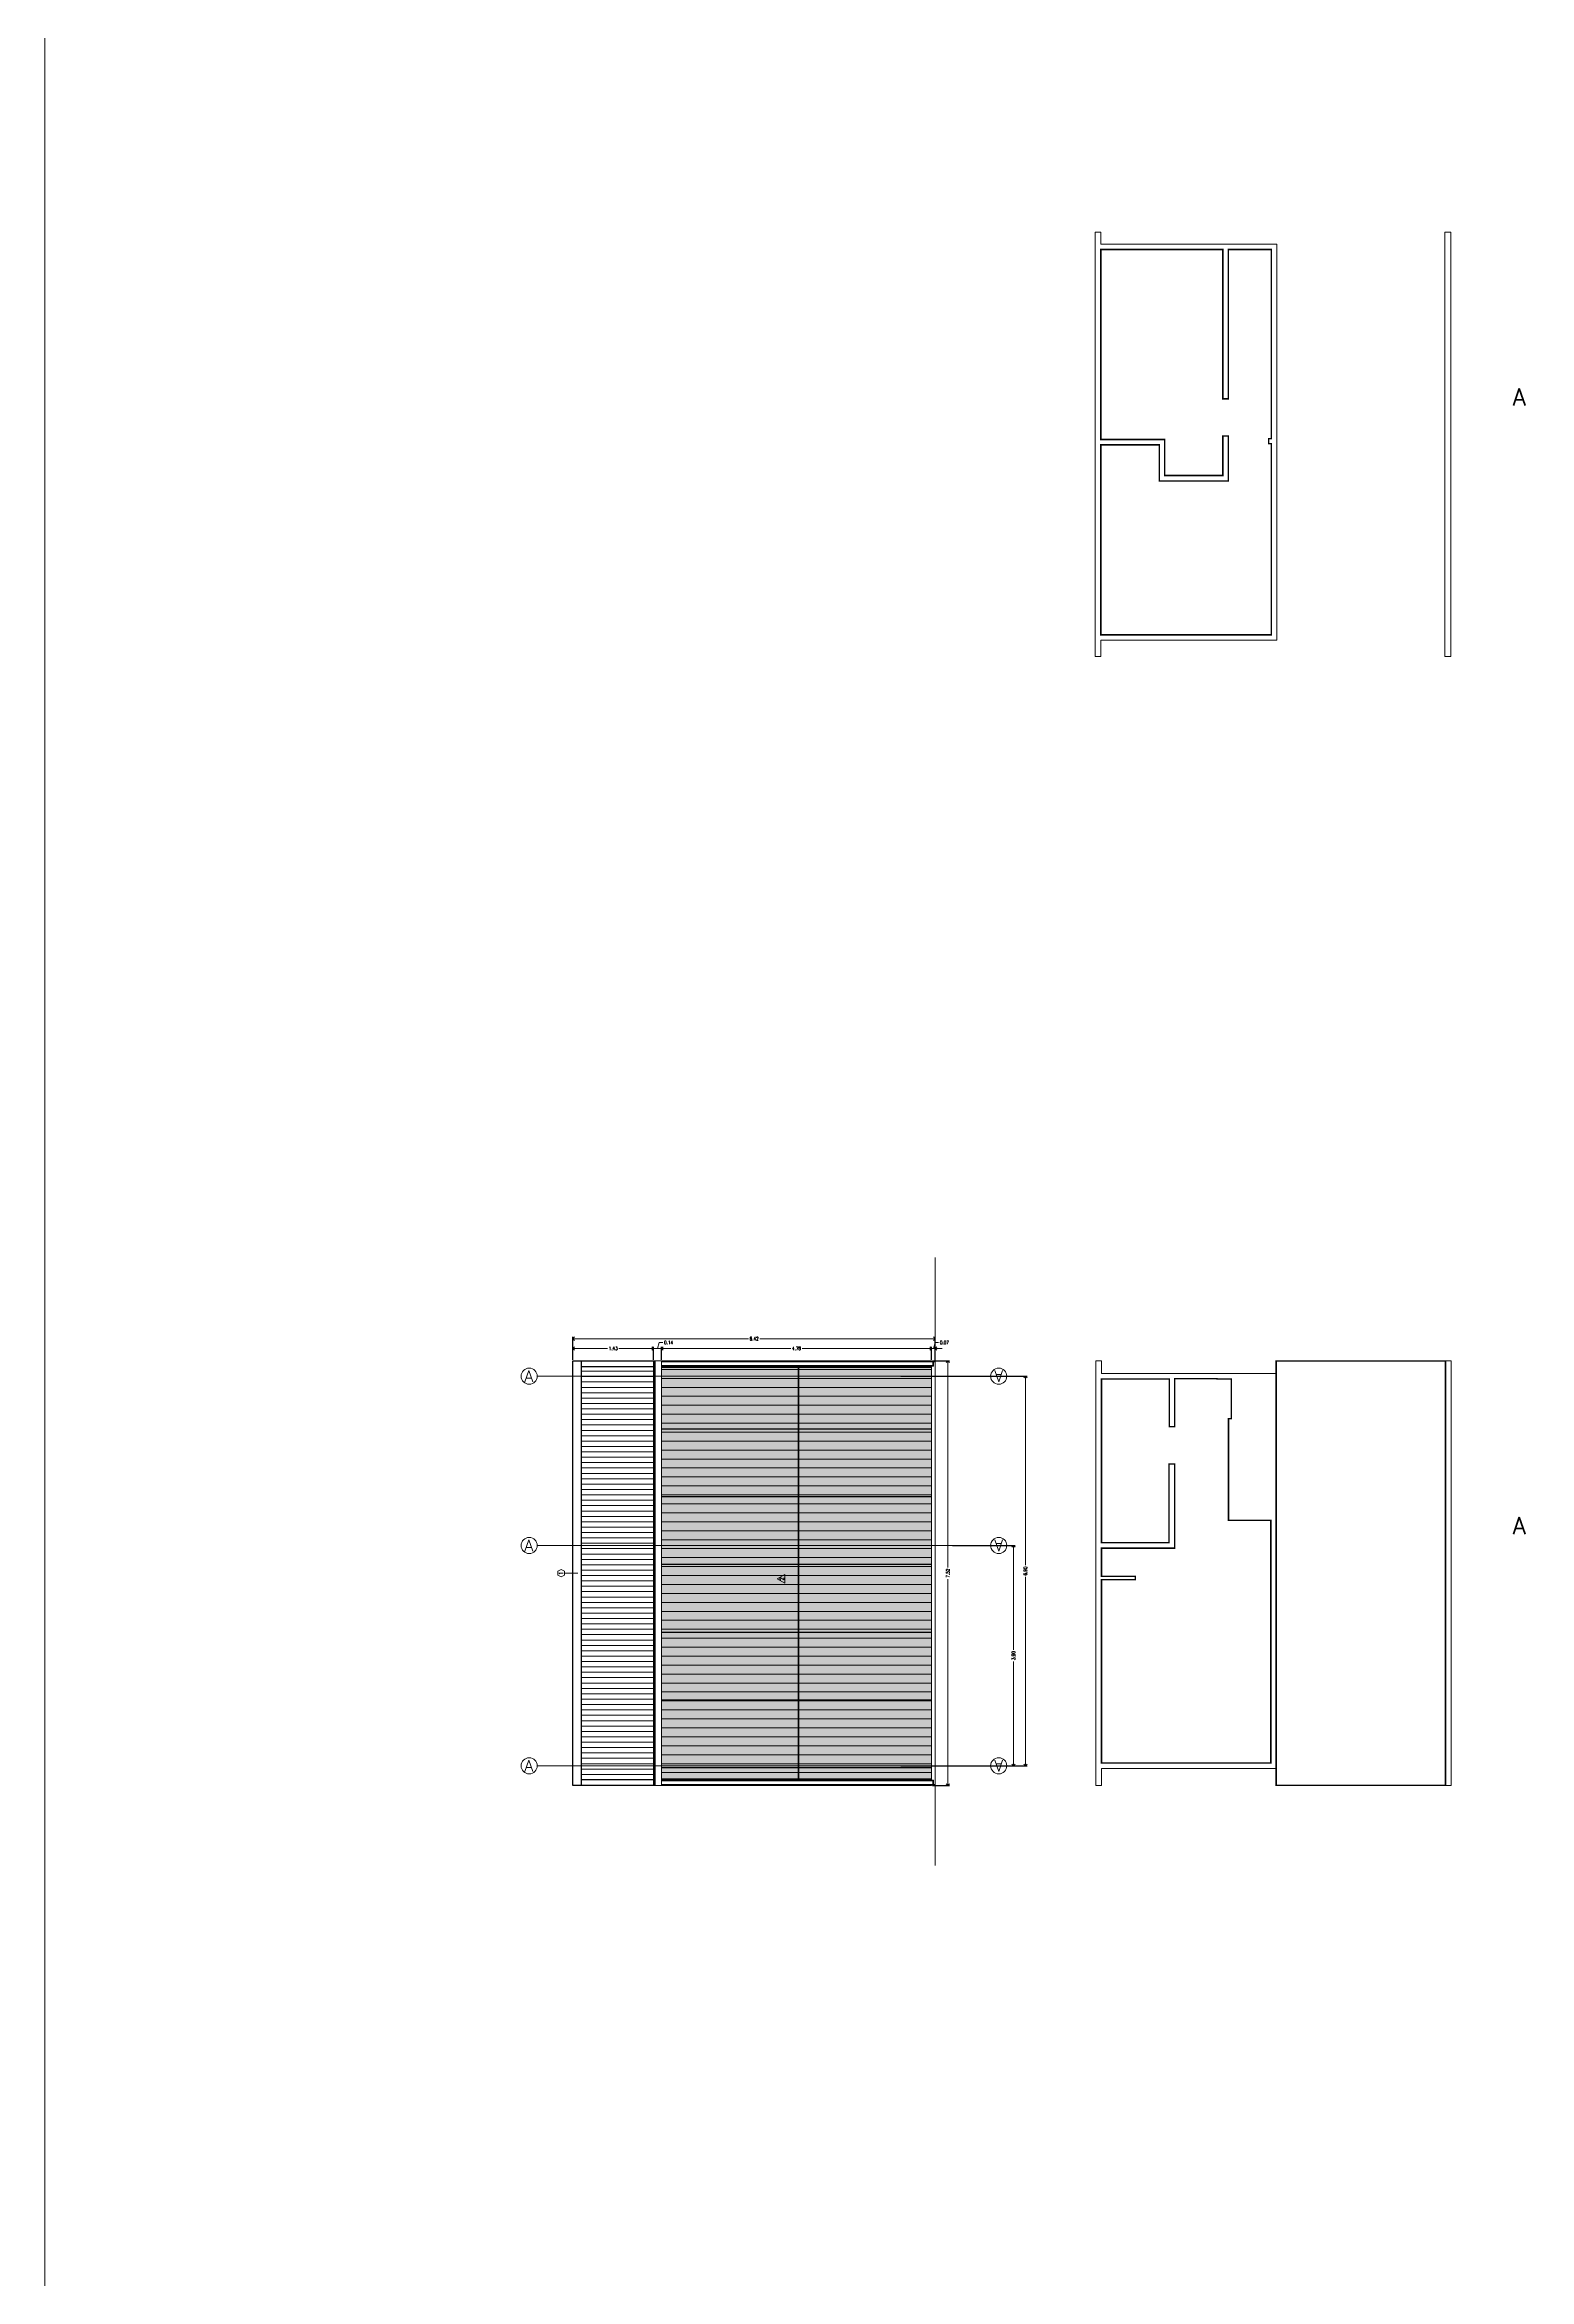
# Model space of a CAD drawing. Header units: metres. Extents: x -2 to 612, y -64 to 156.
# Drawn here: x 428.82 to 455.13, y 14.2 to 53.79 of the extents above; entities that cross this region are included whole.
import ezdxf
from ezdxf.enums import TextEntityAlignment as Align

# ---------------------------------------------------------------- set-up
doc = ezdxf.new("R2010")
doc.units = ezdxf.units.M
doc.header["$LTSCALE"] = 5
doc.header["$MEASUREMENT"] = 0
doc.layers.get('0').update_dxf_attribs({"color": 30})
doc.layers.get('DEFPOINTS').update_dxf_attribs({"color": 210})
doc.layers.add('_AUX', color=210, linetype='Continuous', lineweight=18, plot=False)
for name, color, linetype, lineweight in [('A-ANNO-DIMS', 3, 'Continuous', 18), ('A-ANNO-SYMB', 3, 'Continuous', 18), ('A-ANNO-TEXT', 3, 'Continuous', 18), ('A-ELEV-MBE1', 7, 'Continuous', 35), ('A-ELEV-MBE2', 4, 'Continuous', 25), ('A-FLOR-PATT', 8, 'Continuous', 18)]:
    doc.layers.add(name, color=color, linetype=linetype, lineweight=lineweight)
doc.styles.add('E-ROMANS', font='romans.shx', dxfattribs={"width": 0.8})
doc.dimstyles.new('E-0050_ARW_12', dxfattribs={"dimscale": 0.001, "dimtxt": 60, "dimasz": 60, "dimexe": 30, "dimexo": 20, "dimgap": 30, "dimtad": 0, "dimzin": 0, "dimdsep": 46, "dimtxsty": 'E-ROMANS', "dimblk": 'OPEN90', "dimcen": 30, "dimclrd": 256, "dimclre": 256, "dimclrt": 256, "dimadec": 0, "dimazin": 0, "dimtfac": 1, "dimtmove": 1, "dimatfit": 3, "dimldrblk": 'OPEN90', "dimfxl": 1, "dimtfill": 1, "dimtolj": 1, "dimtzin": 0, "dimlwd": -1, "dimarcsym": 0})

# ---------------------------------------------------------------- blocks, each defined once
blk = doc.blocks.new('_Open90')
at = {"color": 0, "linetype": 'ByBlock', "lineweight": -2}
for p, q in [((0, 0), (-1, 0)), ((-0.5, 0.5), (0, 0)), ((0, 0), (-0.5, -0.5))]:
    blk.add_line(p, q, dxfattribs=at)
blk = doc.blocks.new('*D1316')
at = {"layer": 'A-ANNO-DIMS', "lineweight": -2, "transparency": 16777216}
for p, q in [((444.906, 27.202), (446.019, 27.202)), ((443.99, 23.299), (446.019, 23.299))]:
    blk.add_line(p, q, dxfattribs=at)
at = {"layer": 'A-ANNO-DIMS', "transparency": 16777216}
for p, q in [((445.989, 27.142), (445.989, 25.354)), ((445.989, 23.359), (445.989, 25.147))]:
    blk.add_line(p, q, dxfattribs=at)
at = {"layer": 'DEFPOINTS', "color": 0, "transparency": 16777216}
for p in [(444.886, 27.202), (443.97, 23.299), (445.989, 23.299)]:
    blk.add_point(p, dxfattribs=at)
at = {"layer": 'A-ANNO-DIMS', "transparency": 16777216, "xscale": 0.06, "yscale": 0.06, "zscale": 0.06}
for p, rotation in [((445.989, 27.202), 90), ((445.989, 23.299), 270)]:
    blk.add_blockref('_Open90', p, dxfattribs=dict(at, rotation=rotation))
at = {"layer": 'A-ANNO-DIMS', "transparency": 16777216, "insert": (445.989, 25.251), "char_height": 0.06, "attachment_point": 5, "rotation": 90, "style": 'E-ROMANS', "bg_fill": 3, "box_fill_scale": 1.25, "bg_fill_color": 256, "bg_fill_true_color": 13158600, "bg_fill_transparency": 0}
blk.add_mtext('\\A1;3.90', dxfattribs=at)
blk = doc.blocks.new('*D1317')
at = {"layer": 'A-ANNO-DIMS', "lineweight": -2, "transparency": 16777216}
for p, q in [((443.99, 30.201), (446.229, 30.201)), ((444.906, 23.299), (446.229, 23.299))]:
    blk.add_line(p, q, dxfattribs=at)
at = {"layer": 'A-ANNO-DIMS', "transparency": 16777216}
for p, q in [((446.199, 30.141), (446.199, 26.852)), ((446.199, 23.359), (446.199, 26.648))]:
    blk.add_line(p, q, dxfattribs=at)
at = {"layer": 'DEFPOINTS', "color": 0, "transparency": 16777216}
for p in [(443.97, 30.201), (444.886, 23.299), (446.199, 23.299)]:
    blk.add_point(p, dxfattribs=at)
at = {"layer": 'A-ANNO-DIMS', "transparency": 16777216, "xscale": 0.06, "yscale": 0.06, "zscale": 0.06}
for p, rotation in [((446.199, 30.201), 90), ((446.199, 23.299), 270)]:
    blk.add_blockref('_Open90', p, dxfattribs=dict(at, rotation=rotation))
at = {"layer": 'A-ANNO-DIMS', "transparency": 16777216, "insert": (446.199, 26.75), "char_height": 0.06, "attachment_point": 5, "rotation": 90, "style": 'E-ROMANS', "bg_fill": 3, "box_fill_scale": 1.25, "bg_fill_color": 256, "bg_fill_true_color": 13158600, "bg_fill_transparency": 0}
blk.add_mtext('\\A1;6.90', dxfattribs=at)
blk = doc.blocks.new('*D1542')
at = {"layer": 'A-ANNO-DIMS', "transparency": 16777216}
for p, q in [((444.476, 30.694), (444.416, 30.694)), ((444.569, 30.694), (444.601, 30.799)), ((444.601, 30.799), (444.661, 30.799)), ((444.662, 30.694), (444.722, 30.694))]:
    blk.add_line(p, q, dxfattribs=at)
at = {"layer": 'A-ANNO-DIMS', "lineweight": -2, "transparency": 16777216}
for p, q in [((444.536, 30.493), (444.536, 30.724)), ((444.602, 30.482), (444.602, 30.724))]:
    blk.add_line(p, q, dxfattribs=at)
at = {"layer": 'DEFPOINTS', "color": 0, "transparency": 16777216}
for p in [(444.536, 30.473), (444.602, 30.462)]:
    blk.add_point(p, dxfattribs=at)
at = {"layer": 'A-ANNO-DIMS', "transparency": 16777216, "insert": (444.764, 30.799), "char_height": 0.06, "attachment_point": 5, "style": 'E-ROMANS', "bg_fill": 3, "box_fill_scale": 1.25, "bg_fill_color": 256, "bg_fill_true_color": 13158600, "bg_fill_transparency": 0}
blk.add_mtext('\\A1;0.07', dxfattribs=at)
at = {"layer": 'A-ANNO-DIMS', "transparency": 16777216}
blk.add_line((444.602, 30.694), (444.536, 30.694), dxfattribs=at)
blk.add_line((444.602, 30.694), (444.536, 30.694), dxfattribs=at)
at = {"layer": 'DEFPOINTS', "color": 0, "transparency": 16777216}
blk.add_point((444.536, 30.694), dxfattribs=at)
at = {"layer": 'A-ANNO-DIMS', "transparency": 16777216, "xscale": 0.06, "yscale": 0.06, "zscale": 0.06}
blk.add_blockref('_Open90', (444.536, 30.694), dxfattribs=at)
at = {"layer": 'A-ANNO-DIMS', "transparency": 16777216, "xscale": 0.06, "yscale": 0.06, "zscale": 0.06, "rotation": 180}
blk.add_blockref('_Open90', (444.602, 30.694), dxfattribs=at)
blk = doc.blocks.new('*D1543')
at = {"layer": 'A-ANNO-DIMS', "lineweight": -2, "transparency": 16777216}
for p, q in [((439.752, 30.493), (439.752, 30.724)), ((444.536, 30.493), (444.536, 30.724))]:
    blk.add_line(p, q, dxfattribs=at)
at = {"layer": 'A-ANNO-DIMS', "transparency": 16777216}
for p, q in [((439.812, 30.694), (442.041, 30.694)), ((444.476, 30.694), (442.247, 30.694))]:
    blk.add_line(p, q, dxfattribs=at)
at = {"layer": 'DEFPOINTS', "color": 0, "transparency": 16777216}
for p in [(439.752, 30.694), (439.752, 30.473), (444.536, 30.473)]:
    blk.add_point(p, dxfattribs=at)
at = {"layer": 'A-ANNO-DIMS', "transparency": 16777216, "xscale": 0.06, "yscale": 0.06, "zscale": 0.06, "rotation": 180}
blk.add_blockref('_Open90', (439.752, 30.694), dxfattribs=at)
at = {"layer": 'A-ANNO-DIMS', "transparency": 16777216, "xscale": 0.06, "yscale": 0.06, "zscale": 0.06}
blk.add_blockref('_Open90', (444.536, 30.694), dxfattribs=at)
at = {"layer": 'A-ANNO-DIMS', "transparency": 16777216, "insert": (442.144, 30.694), "char_height": 0.06, "attachment_point": 5, "style": 'E-ROMANS', "bg_fill": 3, "box_fill_scale": 1.25, "bg_fill_color": 256, "bg_fill_true_color": 13158600, "bg_fill_transparency": 0}
blk.add_mtext('\\A1;4.78', dxfattribs=at)
blk = doc.blocks.new('*D1544')
at = {"layer": 'A-ANNO-DIMS', "transparency": 16777216}
for p, q in [((439.552, 30.694), (439.492, 30.694)), ((439.682, 30.694), (439.713, 30.799)), ((439.713, 30.799), (439.773, 30.799)), ((439.812, 30.694), (439.872, 30.694))]:
    blk.add_line(p, q, dxfattribs=at)
at = {"layer": 'A-ANNO-DIMS', "lineweight": -2, "transparency": 16777216}
for p, q in [((439.612, 30.493), (439.612, 30.724)), ((439.752, 30.493), (439.752, 30.724))]:
    blk.add_line(p, q, dxfattribs=at)
at = {"layer": 'DEFPOINTS', "color": 0, "transparency": 16777216}
for p in [(439.612, 30.473), (439.752, 30.473)]:
    blk.add_point(p, dxfattribs=at)
at = {"layer": 'A-ANNO-DIMS', "transparency": 16777216, "insert": (439.878, 30.799), "char_height": 0.06, "attachment_point": 5, "style": 'E-ROMANS', "bg_fill": 3, "box_fill_scale": 1.25, "bg_fill_color": 256, "bg_fill_true_color": 13158600, "bg_fill_transparency": 0}
blk.add_mtext('\\A1;0.14', dxfattribs=at)
at = {"layer": 'A-ANNO-DIMS', "transparency": 16777216}
blk.add_line((439.752, 30.694), (439.612, 30.694), dxfattribs=at)
blk.add_line((439.752, 30.694), (439.612, 30.694), dxfattribs=at)
at = {"layer": 'DEFPOINTS', "color": 0, "transparency": 16777216}
blk.add_point((439.612, 30.694), dxfattribs=at)
at = {"layer": 'A-ANNO-DIMS', "transparency": 16777216, "xscale": 0.06, "yscale": 0.06, "zscale": 0.06}
blk.add_blockref('_Open90', (439.612, 30.694), dxfattribs=at)
at = {"layer": 'A-ANNO-DIMS', "transparency": 16777216, "xscale": 0.06, "yscale": 0.06, "zscale": 0.06, "rotation": 180}
blk.add_blockref('_Open90', (439.752, 30.694), dxfattribs=at)
blk = doc.blocks.new('*D1545')
at = {"layer": 'A-ANNO-DIMS', "lineweight": -2, "transparency": 16777216}
for p, q in [((438.183, 30.493), (438.183, 30.724)), ((439.612, 30.493), (439.612, 30.724))]:
    blk.add_line(p, q, dxfattribs=at)
at = {"layer": 'A-ANNO-DIMS', "transparency": 16777216}
for p, q in [((438.243, 30.694), (438.798, 30.694)), ((439.552, 30.694), (438.997, 30.694))]:
    blk.add_line(p, q, dxfattribs=at)
at = {"layer": 'DEFPOINTS', "color": 0, "transparency": 16777216}
for p in [(438.183, 30.694), (438.183, 30.473), (439.612, 30.473)]:
    blk.add_point(p, dxfattribs=at)
at = {"layer": 'A-ANNO-DIMS', "transparency": 16777216, "xscale": 0.06, "yscale": 0.06, "zscale": 0.06, "rotation": 180}
blk.add_blockref('_Open90', (438.183, 30.694), dxfattribs=at)
at = {"layer": 'A-ANNO-DIMS', "transparency": 16777216, "xscale": 0.06, "yscale": 0.06, "zscale": 0.06}
blk.add_blockref('_Open90', (439.612, 30.694), dxfattribs=at)
at = {"layer": 'A-ANNO-DIMS', "transparency": 16777216, "insert": (438.897, 30.694), "char_height": 0.06, "attachment_point": 5, "style": 'E-ROMANS', "bg_fill": 3, "box_fill_scale": 1.25, "bg_fill_color": 256, "bg_fill_true_color": 13158600, "bg_fill_transparency": 0}
blk.add_mtext('\\A1;1.43', dxfattribs=at)
blk = doc.blocks.new('*D910')
at = {"layer": 'A-ANNO-DIMS', "lineweight": -2, "transparency": 16777216}
for p, q in [((438.183, 30.493), (438.183, 30.896)), ((444.602, 30.482), (444.602, 30.896))]:
    blk.add_line(p, q, dxfattribs=at)
at = {"layer": 'A-ANNO-DIMS', "transparency": 16777216}
for p, q in [((438.243, 30.866), (441.291, 30.866)), ((444.542, 30.866), (441.495, 30.866))]:
    blk.add_line(p, q, dxfattribs=at)
at = {"layer": 'DEFPOINTS', "color": 0, "transparency": 16777216}
for p in [(444.602, 30.866), (438.183, 30.473), (444.602, 30.462)]:
    blk.add_point(p, dxfattribs=at)
at = {"layer": 'A-ANNO-DIMS', "transparency": 16777216, "xscale": 0.06, "yscale": 0.06, "zscale": 0.06, "rotation": 180}
blk.add_blockref('_Open90', (438.183, 30.866), dxfattribs=at)
at = {"layer": 'A-ANNO-DIMS', "transparency": 16777216, "xscale": 0.06, "yscale": 0.06, "zscale": 0.06}
blk.add_blockref('_Open90', (444.602, 30.866), dxfattribs=at)
at = {"layer": 'A-ANNO-DIMS', "transparency": 16777216, "insert": (441.393, 30.866), "char_height": 0.06, "attachment_point": 5, "style": 'E-ROMANS', "bg_fill": 3, "box_fill_scale": 1.25, "bg_fill_color": 256, "bg_fill_true_color": 13158600, "bg_fill_transparency": 0}
blk.add_mtext('\\A1;6.42', dxfattribs=at)
blk = doc.blocks.new('*D1546')
at = {"layer": 'A-ANNO-DIMS', "lineweight": -2, "transparency": 16777216}
for p, q in [((444.556, 30.473), (444.856, 30.473)), ((444.556, 22.951), (444.856, 22.951))]:
    blk.add_line(p, q, dxfattribs=at)
at = {"layer": 'A-ANNO-DIMS', "transparency": 16777216}
for p, q in [((444.826, 30.413), (444.826, 26.815)), ((444.826, 23.011), (444.826, 26.608))]:
    blk.add_line(p, q, dxfattribs=at)
at = {"layer": 'DEFPOINTS', "color": 0, "transparency": 16777216}
for p in [(444.536, 30.473), (444.826, 30.473), (444.536, 22.951)]:
    blk.add_point(p, dxfattribs=at)
at = {"layer": 'A-ANNO-DIMS', "transparency": 16777216, "xscale": 0.06, "yscale": 0.06, "zscale": 0.06}
for p, rotation in [((444.826, 30.473), 90), ((444.826, 22.951), 270)]:
    blk.add_blockref('_Open90', p, dxfattribs=dict(at, rotation=rotation))
at = {"layer": 'A-ANNO-DIMS', "transparency": 16777216, "insert": (444.826, 26.712), "char_height": 0.06, "attachment_point": 5, "rotation": 90, "style": 'E-ROMANS', "bg_fill": 3, "box_fill_scale": 1.25, "bg_fill_color": 256, "bg_fill_true_color": 13158600, "bg_fill_transparency": 0}
blk.add_mtext('\\A1;7.52', dxfattribs=at)

msp = doc.modelspace()

# ---------------------------------------------------------------- hatches: boundary and pattern name
at = {"layer": 'A-FLOR-PATT'}
h = msp.add_hatch(dxfattribs=at)
h.set_pattern_fill('LINE', color=256, scale=0.03, angle=90, style=0)
h.set_pattern_definition([(180, (-202.63194, 7e-14), (-1e-17, -0.09525), [])])
h.paths.add_polyline_path([(438.33302, 30.37258), (438.33302, 23.05052), (439.61183, 23.05052), (439.61183, 30.37258)])
h = msp.add_hatch(color=256, dxfattribs=at)
h.paths.add_polyline_path([(439.75183, 30.36158), (439.75183, 23.06153), (442.18223, 23.06153), (442.18223, 30.36158)])
h.paths.add_polyline_path([(442.18223, 30.36158), (442.18223, 23.06153), (444.53623, 23.06153), (444.53623, 30.36158)])
h.paths.add_polyline_path([(442.18223, 23.06153), (442.18223, 23.0392), (444.53623, 23.0392), (444.53623, 23.06153)])
h.paths.add_polyline_path([(439.75183, 23.06153), (439.75183, 23.0392), (442.18223, 23.0392), (442.18223, 23.06153)])
h.paths.add_polyline_path([(439.75183, 22.9642), (439.75183, 22.95052), (442.18223, 22.95052), (442.18223, 22.9642)])
h.paths.add_polyline_path([(442.18223, 22.9642), (442.18223, 22.95052), (444.53623, 22.95052), (444.53623, 22.9642)])
h.paths.add_polyline_path([(439.75183, 30.38393), (439.75183, 30.36158), (442.18223, 30.36158), (442.18223, 30.38393)])
h.paths.add_polyline_path([(442.18223, 30.38393), (442.18223, 30.36158), (444.53623, 30.36158), (444.53623, 30.38393)])
h.paths.add_polyline_path([(442.18223, 30.47258), (442.18223, 30.45893), (444.53623, 30.45893), (444.53623, 30.47258)])
h.paths.add_polyline_path([(439.75183, 30.47258), (439.75183, 30.45893), (442.18223, 30.45893), (442.18223, 30.47258)])

# ---------------------------------------------------------------- linework, layer by layer
at = {"layer": '_AUX'}
for points in [[(447.43763, 50.47253), (447.53553, 50.47253), (447.53553, 50.25954), (450.65252, 50.25954), (450.65252, 43.24054), (447.53553, 43.24054), (447.53553, 42.95054), (447.43763, 42.95054)], [(453.73855, 50.47253), (453.63053, 50.47253), (453.63053, 42.95053), (453.73855, 42.95053)], [(447.44953, 30.47255), (447.54752, 30.47255), (447.54753, 30.24954), (450.64252, 30.24954), (450.64252, 23.25054), (447.54753, 23.25054), (447.54753, 22.95054), (447.44953, 22.95054)], [(453.74454, 30.47255), (453.64253, 30.47255), (453.64253, 22.95053), (453.74454, 22.95053)]]:
    msp.add_lwpolyline(points, close=True, dxfattribs=at)
at = {"layer": '_AUX', "const_width": 0.025}
for points in [[(447.53553, 50.16354), (449.69753, 50.16354), (449.69753, 47.51854), (449.79253, 47.51854), (449.79253, 50.16354), (450.55752, 50.16354), (450.55752, 46.81354), (450.50753, 46.81354), (450.50753, 46.72354), (450.55752, 46.72354), (450.55752, 46.70321), (450.55754, 43.33654), (447.53553, 43.33654), (447.53553, 46.70286), (448.57317, 46.70286), (448.57317, 46.06431), (449.79253, 46.06431), (449.79253, 46.85854), (449.69753, 46.85854), (449.69753, 46.15931), (448.66817, 46.15935), (448.66817, 46.79786), (447.53553, 46.79786)], [(449.84752, 30.15354), (449.84752, 29.44954), (449.79752, 29.44954), (449.79752, 27.64954), (450.54754, 27.64954), (450.54756, 23.34654), (447.56252, 23.34654), (447.54752, 23.34654), (447.54753, 26.59752), (448.14807, 26.59752), (448.14807, 26.65454), (447.54753, 26.65454), (447.54753, 27.15453), (448.84453, 27.15453), (448.84453, 28.64654), (448.74531, 28.64654), (448.74531, 28.58208), (448.74531, 27.25154), (447.54753, 27.25153), (447.54753, 30.15154), (448.74753, 30.15154), (448.74753, 29.30654), (448.84453, 29.30654), (448.84453, 30.15953), (449.59454, 30.15953), (449.59454, 30.15354)], [(453.64252, 30.47259), (450.64252, 30.47259), (450.64252, 22.95053), (453.64253, 22.95053)]]:
    msp.add_lwpolyline(points, close=True, dxfattribs=at)
at = {"layer": 'A-ANNO-SYMB'}
for p, q in [((445.58368, 30.20104), (437.55148, 30.20104)), ((444.53623, 30.47258), (439.61183, 30.47258)), ((439.61183, 30.47258), (439.61183, 22.95052)), ((439.75183, 22.95052), (439.75183, 30.47258)), ((445.58368, 27.20204), (437.55148, 27.20204)), ((445.58368, 23.29904), (437.55148, 23.29904)), ((439.61183, 22.95052), (439.75183, 22.95052)), ((444.53623, 22.95052), (439.75183, 22.95052))]:
    msp.add_line(p, q, dxfattribs=at)
for points in [[(444.60223, 21.53218), (444.60223, 32.3019)], [(444.53623, 30.45893), (444.53623, 30.47258)], [(444.53623, 23.0392), (444.53623, 30.38393)], [(444.53623, 22.95052), (444.53623, 22.9642)]]:
    msp.add_lwpolyline(points, dxfattribs=at)
for centre in [(437.40845, 30.20104), (437.40845, 27.20204), (437.40845, 23.29904)]:
    msp.add_circle(centre, 0.14303, dxfattribs=at)
at = {"layer": 'A-ANNO-TEXT'}
msp.add_line((438.27181, 26.71155), (438.031, 26.71155), dxfattribs=at)
for points in [[(438.031, 26.74522), (437.97269, 26.77888), (437.91438, 26.74522), (437.91438, 26.67789), (437.97269, 26.64422), (438.031, 26.67789)], [(441.80056, 26.61111), (441.93642, 26.68954), (441.93642, 26.53267)]]:
    msp.add_lwpolyline(points, close=True, dxfattribs=at)
at = {"layer": 'A-ELEV-MBE1'}
for p, q in [((439.63183, 30.47258), (439.63183, 22.95052)), ((444.53623, 30.36158), (439.75183, 30.36158)), ((442.18223, 30.45893), (442.18223, 30.47258)), ((442.18223, 23.0392), (442.18223, 30.38393)), ((439.75183, 23.06153), (439.75183, 23.06153)), ((439.75183, 23.06153), (444.53623, 23.06153)), ((442.18223, 22.95052), (442.18223, 22.9642))]:
    msp.add_line(p, q, dxfattribs=at)
for points in [[(439.75183, 30.45893), (444.568, 30.45893), (444.568, 30.38393), (439.75183, 30.38393)], [(444.60223, 30.46158), (444.53623, 30.46158)], [(439.75183, 23.0392), (444.568, 23.0392), (444.568, 22.9642), (439.75183, 22.9642)], [(444.60223, 22.96153), (444.53623, 22.96153)]]:
    msp.add_lwpolyline(points, dxfattribs=at)
at = {"layer": 'A-ELEV-MBE2'}
for p, q in [((438.18302, 22.95052), (438.18302, 30.47258)), ((438.18302, 30.47258), (439.61183, 30.47258)), ((438.33302, 22.95052), (438.33302, 30.47258)), ((438.33302, 30.37258), (439.61183, 30.37258)), ((444.53623, 29.26258), (439.75183, 29.26258)), ((444.53623, 28.06258), (439.75183, 28.06258)), ((444.53623, 26.86258), (439.75183, 26.86258)), ((444.53623, 25.66258), (439.75183, 25.66258)), ((444.53623, 24.46258), (439.75183, 24.46258)), ((439.61183, 23.05052), (438.33302, 23.05052)), ((444.53623, 23.26258), (439.75183, 23.26258)), ((439.61183, 22.95052), (438.18302, 22.95052))]:
    msp.add_line(p, q, dxfattribs=at)

# ---------------------------------------------------------------- texts
at = {"layer": 'A-ANNO-TEXT', "char_height": 0.075, "attachment_point": 5, "style": 'E-ROMANS'}
for s, insert, rotation in [('\\pi-0.45,l0.45,t0.45;1', (437.97269, 26.71155), 90.000475), ('\\pi-0.45,l0.45,t0.45;2', (441.88381, 26.61111), 89.999525)]:
    msp.add_mtext(s, dxfattribs=dict(at, insert=insert, rotation=rotation))
at = {"layer": 'A-ANNO-TEXT', "style": 'E-ROMANS'}
for p in [(454.83319, 47.55106), (454.83319, 27.55106)]:
    msp.add_attdef('A', text='CORTE', height=0.299796, dxfattribs=at).set_placement(p, align=Align.MIDDLE_LEFT)
for p in [(437.40158, 30.20104), (437.40158, 27.20204), (437.40158, 23.29904)]:
    msp.add_attdef('A', text='0.00', height=0.2, dxfattribs=at).set_placement(p, align=Align.MIDDLE_CENTER)

# ---------------------------------------------------------------- next in the draw order: dimensions: what is measured, and where the dimension line sits
at = {"layer": 'A-ANNO-DIMS'}
dim = msp.add_linear_dim(base=(445.98895, 23.29904), p1=(444.88582, 27.20204), p2=(443.97045, 23.29904), angle=90, dimstyle='E-0050_ARW_12', dxfattribs=at)
dim.commit()
dim.dimension.update_dxf_attribs({"geometry": '*D1316', "text_midpoint": (445.98895, 25.25054)})

# ---------------------------------------------------------------- next in the draw order: dimensions: what is measured, and where the dimension line sits
dim = msp.add_linear_dim(base=(446.19931, 23.29904), p1=(443.97033, 30.20104), p2=(444.88582, 23.29904), angle=90, dimstyle='E-0050_ARW_12', dxfattribs=at)
dim.commit()
dim.dimension.update_dxf_attribs({"geometry": '*D1317', "text_midpoint": (446.19931, 26.75004)})

# ---------------------------------------------------------------- next in the draw order: hatches: boundary and pattern name
at = {"layer": 'A-FLOR-PATT'}
h = msp.add_hatch(dxfattribs=at)
h.set_pattern_fill('LINE', color=256, scale=0.05, style=0)
h.set_pattern_definition([(180, (927.18633, 3e-14), (0, 0.15875), [])])
h.paths.add_polyline_path([(442.18223, 30.36158), (444.53623, 30.36158), (444.53623, 29.26258), (442.18223, 29.26258)])
h.paths.add_polyline_path([(439.75183, 30.36158), (442.18223, 30.36158), (442.18223, 29.26258), (439.75183, 29.26258)])
h.paths.add_polyline_path([(439.75183, 29.26258), (442.18223, 29.26258), (442.18223, 28.06258), (439.75183, 28.06258)])
h.paths.add_polyline_path([(442.18223, 29.26258), (444.53623, 29.26258), (444.53623, 28.06258), (442.18223, 28.06258)])
h.paths.add_polyline_path([(442.18223, 28.06258), (444.53623, 28.06258), (444.53623, 26.86258), (442.18223, 26.86258)])
h.paths.add_polyline_path([(439.75183, 28.06258), (442.18223, 28.06258), (442.18223, 26.86258), (439.75183, 26.86258)])
h.paths.add_polyline_path([(439.75183, 26.86258), (442.18223, 26.86258), (442.18223, 25.66258), (439.75183, 25.66258)])
h.paths.add_polyline_path([(442.18223, 26.86258), (444.53623, 26.86258), (444.53623, 25.66258), (442.18223, 25.66258)])
h.paths.add_polyline_path([(442.18223, 25.66258), (444.53623, 25.66258), (444.53623, 24.46258), (442.18223, 24.46258)])
h.paths.add_polyline_path([(439.75183, 25.66258), (442.18223, 25.66258), (442.18223, 24.46258), (439.75183, 24.46258)])
h.paths.add_polyline_path([(439.75183, 24.46258), (442.18223, 24.46258), (442.18223, 23.26258), (439.75183, 23.26258)])
h.paths.add_polyline_path([(442.18223, 24.46258), (444.53623, 24.46258), (444.53623, 23.26258), (442.18223, 23.26258)])
h.paths.add_polyline_path([(442.18223, 23.26258), (444.53623, 23.26258), (444.53623, 23.06153), (442.18223, 23.06153)])
h.paths.add_polyline_path([(439.75183, 23.26258), (442.18223, 23.26258), (442.18223, 23.06153), (439.75183, 23.06153)])

# ---------------------------------------------------------------- next in the draw order: linework, layer by layer
at = {"layer": 'A-ANNO-SYMB'}
for centre in [(445.72671, 30.20104), (445.72671, 27.20204), (445.72671, 23.29904)]:
    msp.add_circle(centre, 0.14303, dxfattribs=at)

# ---------------------------------------------------------------- next in the draw order: texts
at = {"layer": 'A-ANNO-TEXT', "style": 'E-ROMANS'}
for p in [(445.72671, 30.20104), (445.72671, 27.20204), (445.72671, 23.29904)]:
    msp.add_attdef('A', text='0.00', height=0.2, rotation=180, dxfattribs=at).set_placement(p, align=Align.MIDDLE_CENTER)

# ---------------------------------------------------------------- next in the draw order: dimensions: what is measured, and where the dimension line sits
at = {"layer": 'A-ANNO-DIMS'}
dim = msp.add_linear_dim(base=(444.53623, 30.69401), p1=(444.60223, 30.46158), p2=(444.53623, 30.47258), angle=180, dimstyle='E-0050_ARW_12', dxfattribs=at)
dim.commit()
dim.dimension.update_dxf_attribs({"geometry": '*D1542', "text_midpoint": (444.69073, 30.79901)})

# ---------------------------------------------------------------- next in the draw order: dimensions: what is measured, and where the dimension line sits
dim = msp.add_linear_dim(base=(439.75183, 30.69401), p1=(444.53623, 30.47258), p2=(439.75183, 30.47258), angle=180, dimstyle='E-0050_ARW_12', dxfattribs=at)
dim.commit()
dim.dimension.update_dxf_attribs({"geometry": '*D1543', "text_midpoint": (442.14403, 30.69401)})

# ---------------------------------------------------------------- next in the draw order: dimensions: what is measured, and where the dimension line sits
dim = msp.add_linear_dim(base=(439.61183, 30.69401), p1=(439.75183, 30.47258), p2=(439.61183, 30.47258), angle=180, dimstyle='E-0050_ARW_12', dxfattribs=at)
dim.commit()
dim.dimension.update_dxf_attribs({"geometry": '*D1544', "text_midpoint": (439.80333, 30.79901)})

# ---------------------------------------------------------------- next in the draw order: dimensions: what is measured, and where the dimension line sits
dim = msp.add_linear_dim(base=(438.18302, 30.69401), p1=(439.61183, 30.47258), p2=(438.18302, 30.47258), angle=180, dimstyle='E-0050_ARW_12', dxfattribs=at)
dim.commit()
dim.dimension.update_dxf_attribs({"geometry": '*D1545', "text_midpoint": (438.89742, 30.69401)})

# ---------------------------------------------------------------- next in the draw order: dimensions: what is measured, and where the dimension line sits
dim = msp.add_linear_dim(base=(444.60223, 30.86601), p1=(438.18302, 30.47258), p2=(444.60223, 30.46158), angle=180, dimstyle='E-0050_ARW_12', dxfattribs=at)
dim.commit()
dim.dimension.update_dxf_attribs({"geometry": '*D910', "text_midpoint": (441.39263, 30.86601)})

# ---------------------------------------------------------------- next in the draw order: dimensions: what is measured, and where the dimension line sits
dim = msp.add_linear_dim(base=(444.82631, 30.47258), p1=(444.53623, 22.95052), p2=(444.53623, 30.47258), angle=90, dimstyle='E-0050_ARW_12', dxfattribs=at)
dim.commit()
dim.dimension.update_dxf_attribs({"geometry": '*D1546', "text_midpoint": (444.82631, 26.71155)})

# ---------------------------------------------------------------- next in the draw order: linework, layer by layer
msp.add_lwpolyline([(428.82453, 81.7576), (527.08626, 81.7576), (527.08626, -40.89015), (428.82453, -40.89015)], close=True, dxfattribs=at)

doc.saveas('drawing.dxf')
